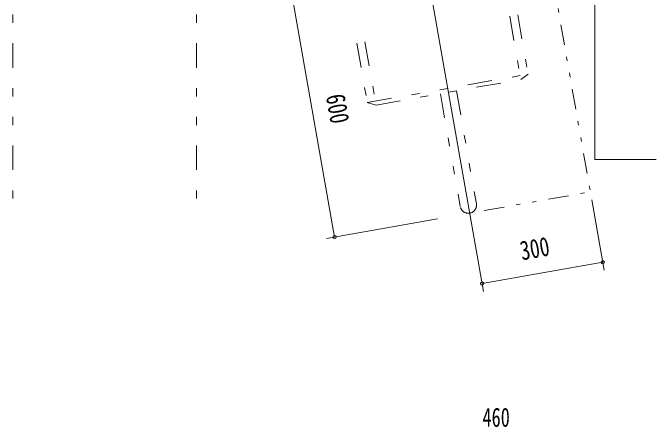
# Model space of a CAD drawing. Units: millimetres, scale not verified. Extents: x -5740 to 6033, y -4020 to 4020.
# Drawn here: x -1261 to 314, y 92 to 1106 of the extents above; entities that cross this region are included whole.
import ezdxf
from ezdxf.enums import TextEntityAlignment as Align

# ---------------------------------------------------------------- set-up
doc = ezdxf.new("R2010")
doc.units = ezdxf.units.MM
doc.header["$LTSCALE"] = 10
doc.linetypes.add('USER5', pattern=[16, 5, -3, 1, -3, 1, -3])
doc.linetypes.add('USER6', pattern=[25, 6, -5, 2, -5, 2, -5])
for name, color, linetype, lineweight in [('0-0_0', 7, 'Continuous', 18), ('0-3_2ラック-03BODL', 7, 'Continuous', 18), ('0-4_2ラック-5下レル', 7, 'Continuous', 18), ('0-B_2ラック-D上自転車前', 4, 'USER6', 18), ('0-C_2ラック-F寸法', 3, 'Continuous', 18)]:
    doc.layers.add(name, color=color, linetype=linetype, lineweight=lineweight)
doc.styles.add('ＭＳ ゴシック', font='')
doc.styles.get('ＭＳ ゴシック').set_extended_font_data('MS Gothic')

# ---------------------------------------------------------------- blocks, each defined once
blk = doc.blocks.new('UP2-CYC-TOP1_14')
at = {"layer": '0-0_0', "linetype": 'USER6', "lineweight": 9}
for p, q in [((-20, 1481.48), (-20, 1761.86)), ((20, 1481.48), (20, 1761.86)), ((-200, 1471.84), (-180, 1481.48)), ((-180, 1481.48), (180, 1481.48)), ((-180, 1324.39), (-180, 1481.48)), ((200, 1471.84), (180, 1481.48)), ((180, 1324.39), (180, 1481.48)), ((-200, 1471.84), (200, 1471.84)), ((-200, 1324.39), (-200, 1471.84)), ((200, 1324.39), (200, 1471.84))]:
    blk.add_line(p, q, dxfattribs=at)
blk.add_arc((0, 1761.86), 20, 0, 180, dxfattribs=at)

msp = doc.modelspace()

# ---------------------------------------------------------------- linework, layer by layer
at = {"layer": '0-3_2ラック-03BODL', "color": 2, "linetype": 'USER6'}
for p, q in [((-1261.25, 3281.48), (-1261.25, 616.67)), ((-811.25, 3281.48), (-811.25, 616.67))]:
    msp.add_line(p, q, dxfattribs=at)
at = {"layer": '0-3_2ラック-03BODL'}
for p, q in [((163.75, 746.67), (163.75, 3181.48)), ((313.75, 746.67), (163.75, 746.67))]:
    msp.add_line(p, q, dxfattribs=at)
at = {"layer": '0-4_2ラック-5下レル', "color": 2, "linetype": 'USER5'}
for p in [(-86.05, 2022.34), (-107.66, 621.96)]:
    msp.add_line(p, (152.78, 667.88), dxfattribs=at)
at = {"layer": '0-C_2ラック-F寸法'}
for p, q in [((-108.82, 423.88), (-244.42, 1192.86)), ((-577.73, 1148.33), (-473.54, 557.44)), ((186.62, 475.98), (156.25, 648.18)), ((-493.24, 553.97), (-221.45, 601.89)), ((-112.3, 443.58), (183.14, 495.67))]:
    msp.add_line(p, q, dxfattribs=at)
for centre, start, end in [((-473.54, 557.44), 0, 180), ((-473.54, 557.44), 180, 0), ((183.14, 495.67), 0, 180), ((183.14, 495.67), 180, 0), ((-112.3, 443.58), 0, 180), ((-112.3, 443.58), 180, 0)]:
    msp.add_arc(centre, 4, start, end, dxfattribs=at)

# ---------------------------------------------------------------- block references
at = {"layer": '0-B_2ラック-D上自転車前', "yscale": -1, "rotation": 10}
msp.add_blockref('UP2-CYC-TOP1_14', (-452.08, 2370.57), dxfattribs=at)

# ---------------------------------------------------------------- texts
at = {"layer": '0-C_2ラック-F寸法', "color": 7, "style": 'ＭＳ ゴシック', "width": 0.75}
for s, rotation, p in [('600', 280, (-508.81, 900.27)), ('300', 10, (-12.4, 486.38))]:
    msp.add_text(s, height=46.89, rotation=rotation, dxfattribs=at).set_placement(p, align=Align.BOTTOM_LEFT)
at = {"layer": '0-C_2ラック-F寸法', "color": 7, "style": 'ＭＳ ゴシック', "width": 0.7}
msp.add_text('460', height=46.89, dxfattribs=at).set_placement((-111.42, 78.96), align=Align.BOTTOM_LEFT)

doc.saveas('drawing.dxf')
